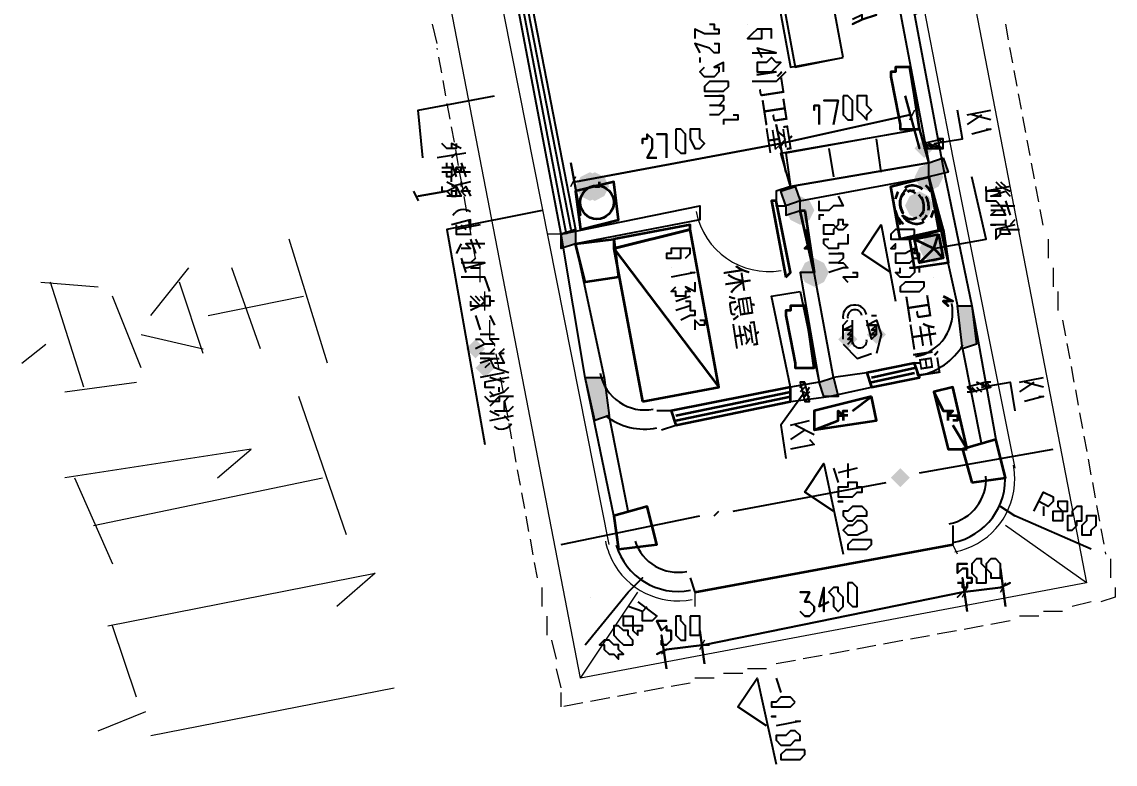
# Model space of a CAD drawing. Header units: millimetres. Extents: x 2315 to 4619, y 1334 to 1897.
# Drawn here: x 4560.27 to 4574.25, y 1599.36 to 1608.85 of the extents above; entities that cross this region are included whole.
import ezdxf

# ---------------------------------------------------------------- set-up
doc = ezdxf.new("R2010")
doc.units = ezdxf.units.MM
doc.linetypes.add('PDF_IMPORT', pattern=[1, 0.8, -0.2])
for name, color, linetype, true_color in [('PDF_0', 9, 'Continuous', 0x808080), ('PDF_A-Furn', 9, 'Continuous', 0x808080), ('PDF_A-Pump', 9, 'Continuous', 0x808080), ('PDF_COLUMN', 9, 'Continuous', 0x808080), ('PDF_CURTWALL', 9, 'Continuous', 0x808080), ('PDF_DIM_ELEV', 9, 'Continuous', 0x808080), ('PDF_DIM_IDEN', 9, 'Continuous', 0x808080), ('PDF_DIM_LEAD', 9, 'Continuous', 0x808080), ('PDF_DIM_SYMB', 9, 'Continuous', 0x808080), ('PDF_DOTE', 9, 'Continuous', 0x808080), ('PDF_fur', 9, 'Continuous', 0x808080), ('PDF_P-排水沟', 9, 'Continuous', 0x808080), ('PDF_PUB_DIM', 9, 'Continuous', 0x808080), ('PDF_PUB_TEXT', 9, 'Continuous', 0x808080), ('PDF_SPACE', 9, 'Continuous', 0x808080), ('PDF_WALL', 9, 'Continuous', 0x808080), ('PDF_X-线-细线', 9, 'Continuous', 0x808080), ('PDF_文字', 9, 'Continuous', 0x808080), ('PDF_洁具', 9, 'Continuous', 0x808080), ('PDF_转运站初步方案', 7, 'Continuous', 0x00b85c)]:
    doc.layers.add(name, color=color, linetype=linetype, true_color=true_color)
doc.styles.add('PDF SimSun', font='SimSun.ttf')

msp = doc.modelspace()

# ---------------------------------------------------------------- hatches: boundary and pattern name
at = {"layer": 'PDF_0', "transparency": 33554559}
for color, points in [(256, [(4571.87, 1607.053), (4571.748, 1606.992), (4571.687, 1606.87), (4571.748, 1606.748), (4571.87, 1606.687), (4571.993, 1606.748), (4572.054, 1606.87), (4571.993, 1606.992)]), (256, [(4567.534, 1606.931), (4567.412, 1606.87), (4567.35, 1606.748), (4567.412, 1606.626), (4567.534, 1606.564), (4567.656, 1606.626), (4567.717, 1606.748), (4567.656, 1606.87)]), (256, [(4567.534, 1606.931), (4567.412, 1606.87), (4567.35, 1606.748), (4567.412, 1606.626), (4567.534, 1606.564), (4567.656, 1606.626), (4567.717, 1606.748), (4567.656, 1606.87)]), (256, [(4567.534, 1606.931), (4567.412, 1606.87), (4567.35, 1606.748), (4567.412, 1606.626), (4567.534, 1606.564), (4567.656, 1606.626), (4567.717, 1606.748), (4567.656, 1606.87)]), (256, [(4567.534, 1606.931), (4567.412, 1606.87), (4567.35, 1606.748), (4567.412, 1606.626), (4567.534, 1606.564), (4567.656, 1606.626), (4567.717, 1606.748), (4567.656, 1606.87)]), (256, [(4567.595, 1606.931), (4567.473, 1606.87), (4567.412, 1606.748), (4567.473, 1606.626), (4567.595, 1606.564), (4567.717, 1606.626), (4567.778, 1606.748), (4567.717, 1606.87)]), (256, [(4567.595, 1606.931), (4567.473, 1606.87), (4567.412, 1606.748), (4567.473, 1606.626), (4567.595, 1606.564), (4567.717, 1606.626), (4567.778, 1606.748), (4567.717, 1606.87)]), (256, [(4570.221, 1606.626), (4570.099, 1606.564), (4570.038, 1606.442), (4570.099, 1606.32), (4570.221, 1606.259), (4570.343, 1606.32), (4570.404, 1606.442), (4570.343, 1606.564)]), (7, [(4571.748, 1606.687), (4571.626, 1606.626), (4571.565, 1606.503), (4571.626, 1606.381), (4571.748, 1606.32), (4571.87, 1606.381), (4571.932, 1606.503), (4571.87, 1606.626)]), (256, [(4571.932, 1606.137), (4571.809, 1606.076), (4571.748, 1605.954), (4571.809, 1605.831), (4571.932, 1605.77), (4572.054, 1605.831), (4572.115, 1605.954), (4572.054, 1606.076)]), (256, [(4570.404, 1605.831), (4570.282, 1605.77), (4570.221, 1605.648), (4570.282, 1605.526), (4570.404, 1605.465), (4570.527, 1605.526), (4570.588, 1605.648), (4570.527, 1605.77)]), (256, [(4570.404, 1605.831), (4570.282, 1605.77), (4570.221, 1605.648), (4570.282, 1605.526), (4570.404, 1605.465), (4570.527, 1605.526), (4570.588, 1605.648), (4570.527, 1605.77)])]:
    msp.add_hatch(color=color, dxfattribs=at).paths.add_polyline_path(points)
at = {"layer": 'PDF_A-Pump', "transparency": 33554559}
msp.add_hatch(color=256, dxfattribs=at).paths.add_polyline_path([(4571.809, 1607.358), (4571.748, 1607.297), (4571.687, 1607.236), (4571.748, 1607.175), (4571.809, 1607.114), (4571.87, 1607.175), (4571.932, 1607.236), (4571.87, 1607.297)])
at = {"layer": 'PDF_COLUMN', "transparency": 33554559}
for points in [[(4572.115, 1606.931), (4572.054, 1607.114), (4571.87, 1607.053), (4571.87, 1606.87)], [(4570.221, 1606.564), (4570.16, 1606.748), (4569.977, 1606.687), (4570.038, 1606.503)], [(4567.35, 1606.015), (4567.35, 1606.198), (4567.167, 1606.137), (4567.167, 1605.954)], [(4572.481, 1604.732), (4572.42, 1605.221), (4572.237, 1605.221), (4572.298, 1604.671)], [(4567.778, 1603.816), (4567.717, 1604.304), (4567.473, 1604.304), (4567.595, 1603.755)], [(4570.71, 1604.06), (4570.649, 1604.304), (4570.466, 1604.243), (4570.527, 1604.06)]]:
    msp.add_hatch(color=256, dxfattribs=at).paths.add_polyline_path(points)
at = {"layer": 'PDF_DOTE', "transparency": 33554559}
msp.add_hatch(color=256, dxfattribs=at).paths.add_polyline_path([(4571.504, 1603.144), (4571.443, 1603.083), (4571.382, 1603.022), (4571.443, 1602.961), (4571.504, 1602.9), (4571.565, 1602.961), (4571.626, 1603.022), (4571.565, 1603.083)])
at = {"layer": 'PDF_PUB_TEXT', "transparency": 33554559}
for points in [[(4566.068, 1604.793), (4566.007, 1604.732), (4565.946, 1604.671), (4566.007, 1604.61), (4566.068, 1604.549), (4566.129, 1604.61), (4566.19, 1604.671), (4566.129, 1604.732)], [(4566.19, 1604.549), (4566.129, 1604.488), (4566.068, 1604.427), (4566.129, 1604.366), (4566.19, 1604.304), (4566.251, 1604.366), (4566.312, 1604.427), (4566.251, 1604.488)]]:
    msp.add_hatch(color=256, dxfattribs=at).paths.add_polyline_path(points)
at = {"layer": 'PDF_洁具', "transparency": 33554559}
for points in [[(4571.199, 1604.976), (4571.137, 1604.915), (4571.076, 1604.854), (4571.137, 1604.793), (4571.199, 1604.732), (4571.26, 1604.793), (4571.321, 1604.854), (4571.26, 1604.915)], [(4570.832, 1604.915), (4570.771, 1604.854), (4570.71, 1604.793), (4570.771, 1604.732), (4570.832, 1604.671), (4570.893, 1604.732), (4570.954, 1604.793), (4570.893, 1604.854)]]:
    msp.add_hatch(color=256, dxfattribs=at).paths.add_polyline_path(points)

# ---------------------------------------------------------------- linework, layer by layer
at = {"layer": 'PDF_0', "lineweight": 35}
for points in [[(4571.443, 1607.847), (4571.504, 1607.542), (4571.504, 1607.481), (4571.565, 1607.481), (4571.626, 1607.481), (4571.748, 1607.481), (4571.687, 1607.908), (4571.626, 1608.275), (4571.443, 1608.275), (4571.443, 1608.214), (4571.382, 1608.214), (4571.382, 1608.153)], [(4567.412, 1606.198), (4567.9, 1606.32), (4567.839, 1606.809), (4567.35, 1606.687)], [(4570.038, 1605.587), (4570.099, 1605.648), (4569.916, 1606.564), (4569.855, 1606.564)], [(4570.404, 1605.648), (4570.221, 1606.442), (4570.282, 1606.442)], [(4567.839, 1606.076), (4567.839, 1605.954), (4568.816, 1606.198), (4568.816, 1606.259)], [(4568.206, 1603.999), (4569.183, 1604.182), (4568.816, 1606.198), (4567.839, 1605.954)], [(4572.054, 1606.198), (4572.115, 1605.77), (4571.687, 1605.709), (4571.626, 1606.076)], [(4567.9, 1605.587), (4567.473, 1605.526), (4567.35, 1606.015), (4567.839, 1606.076)], [(4571.993, 1606.137), (4572.054, 1605.831), (4571.748, 1605.77), (4571.687, 1606.076)], [(4570.099, 1604.793), (4570.16, 1604.488), (4570.16, 1604.427), (4570.221, 1604.427), (4570.282, 1604.427), (4570.404, 1604.427), (4570.343, 1604.854), (4570.282, 1605.221), (4570.099, 1605.221), (4570.099, 1605.16), (4570.038, 1605.16), (4570.038, 1605.098)], [(4571.137, 1604.182), (4571.748, 1604.304), (4571.687, 1604.488), (4571.076, 1604.366)], [(4568.633, 1603.694), (4570.099, 1603.999), (4570.099, 1604.182), (4568.572, 1603.877)], [(4572.42, 1602.961), (4572.848, 1603.022), (4572.726, 1603.51), (4572.298, 1603.388)], [(4567.9, 1602.106), (4568.389, 1602.167), (4568.267, 1602.655), (4567.839, 1602.533)]]:
    msp.add_lwpolyline(points, close=True, dxfattribs=at)
for points in [[(4567.595, 1606.748), (4567.656, 1606.748), (4567.656, 1606.809)], [(4572.054, 1606.198), (4571.504, 1606.076), (4571.382, 1606.748), (4571.87, 1606.87), (4571.993, 1606.198), (4572.054, 1606.198), (4571.87, 1606.87)], [(4568.816, 1606.198), (4567.839, 1605.954), (4569.183, 1604.182)], [(4570.282, 1606.198), (4570.343, 1605.954), (4570.282, 1605.954), (4570.343, 1606.015)], [(4571.687, 1606.076), (4571.932, 1605.954), (4571.748, 1605.77)], [(4572.054, 1605.831), (4571.932, 1605.954), (4571.993, 1606.137)], [(4572.054, 1605.343), (4572.176, 1605.282), (4572.054, 1605.282), (4572.115, 1605.221), (4572.054, 1605.282), (4572.115, 1605.282)], [(4571.137, 1604.304), (4571.687, 1604.427)], [(4571.137, 1604.243), (4571.687, 1604.366)], [(4568.633, 1603.816), (4570.099, 1604.121)], [(4568.633, 1603.755), (4570.099, 1604.06)], [(4573.031, 1603.327), (4573.031, 1603.327)], [(4567.656, 1602.289), (4567.656, 1602.289)], [(4568.877, 1601.556), (4572.176, 1602.167)]]:
    msp.add_lwpolyline(points, dxfattribs=at)
at = {"layer": 'PDF_0', "color": 7, "lineweight": 35}
for points in [[(4571.789, 1606.712, 0.103816), (4571.711, 1606.752, 0.114782), (4571.626, 1606.757, 0.114782), (4571.562, 1606.729)], [(4571.587, 1606.716, 0.103816), (4571.529, 1606.65, 0.084065), (4571.503, 1606.567, 0.084161), (4571.507, 1606.492, 0.084161), (4571.538, 1606.409, -0.073017), (4571.507, 1606.494, -0.073017), (4571.503, 1606.573)], [(4571.698, 1606.657, 0.106503), (4571.643, 1606.69, -0.130572), (4571.684, 1606.694)], [(4571.866, 1606.447, 0.084161), (4571.863, 1606.538, 0.084161), (4571.832, 1606.622)], [(4571.787, 1606.395, 0.084065), (4571.806, 1606.463, 0.073017), (4571.802, 1606.537, 0.073017), (4571.776, 1606.612)], [(4571.526, 1606.386, 0.084065), (4571.581, 1606.319, 0.103816), (4571.659, 1606.279, 0.114782), (4571.745, 1606.274, 0.114782), (4571.808, 1606.302)], [(4571.55, 1606.373, 0.106503), (4571.605, 1606.34, 0.130572), (4571.672, 1606.334, 0.130572), (4571.714, 1606.354)]]:
    msp.add_lwpolyline(points, format="xyb", dxfattribs=at)
at = {"layer": 'PDF_0', "lineweight": 0}
msp.add_lwpolyline([(4572.115, 1605.77), (4572.115, 1605.77)], dxfattribs=at)
at = {"layer": 'PDF_0', "color": 7, "lineweight": 35}
for points in [[(4572.359, 1603.388), (4572.176, 1604.182), (4571.932, 1604.121), (4572.115, 1603.388)], [(4571.137, 1604.06), (4570.404, 1603.877), (4570.404, 1603.633), (4571.199, 1603.755)]]:
    msp.add_lwpolyline(points, close=True, dxfattribs=at)
for points in [[(4571.932, 1604.121), (4572.054, 1603.877), (4572.115, 1603.877), (4572.176, 1603.877), (4572.115, 1603.816), (4572.115, 1603.877)], [(4570.893, 1603.877), (4571.137, 1604.06)], [(4570.404, 1603.633), (4570.71, 1603.755), (4570.71, 1603.816), (4570.71, 1603.877), (4570.771, 1603.816), (4570.771, 1603.755)], [(4570.71, 1603.816), (4570.771, 1603.816)], [(4570.832, 1603.816), (4570.771, 1603.816), (4570.771, 1603.877), (4570.832, 1603.877)], [(4572.115, 1603.755), (4572.115, 1603.816), (4572.176, 1603.816), (4572.237, 1603.816), (4572.237, 1603.755), (4572.176, 1603.755)], [(4572.176, 1603.694), (4572.359, 1603.388)]]:
    msp.add_lwpolyline(points, dxfattribs=at)
at = {"layer": 'PDF_0', "lineweight": 35}
msp.add_circle((4567.623, 1606.546), 0.214, dxfattribs=at)
at = {"layer": 'PDF_0', "color": 7, "lineweight": 35}
for centre, radius, start, end in [((4571.655, 1606.546), 0.275, 30.1757, 51.0445), ((4571.716, 1606.546), 0.275, 150.8438, 171.7125), ((4571.655, 1606.546), 0.153, 130.7015, 155.0186), ((4571.655, 1606.607), 0.0916, 100.9445, 130.7009), ((4571.593, 1606.485), 0.214, 27.649, 46.8699), ((4571.716, 1606.485), 0.275, 210.1757, 231.0445), ((4571.655, 1606.485), 0.153, 310.7015, 335.0186), ((4571.655, 1606.485), 0.214, 307.1359, 330.8438), ((4571.655, 1606.485), 0.275, 330.8438, 351.7125)]:
    msp.add_arc(centre, radius, start, end, dxfattribs=at)
at = {"layer": 'PDF_0', "lineweight": 13}
msp.add_arc((4569.822, 1606.607), 0.947, 190.9446, 279.4779, dxfattribs=at)
at = {"layer": 'PDF_A-Furn', "lineweight": 25}
msp.add_lwpolyline([(4570.221, 1605.404), (4570.466, 1604.243), (4570.099, 1604.182), (4569.855, 1605.343)], close=True, dxfattribs=at)
at = {"layer": 'PDF_A-Pump', "lineweight": 25}
for points in [[(4571.809, 1607.297), (4571.809, 1607.236), (4572.054, 1607.236), (4572.054, 1607.358)], [(4570.282, 1604.243), (4570.221, 1604.243), (4570.282, 1603.999), (4570.343, 1603.999)], [(4572.359, 1604.182), (4572.42, 1604.121), (4572.664, 1604.182), (4572.603, 1604.243)]]:
    msp.add_lwpolyline(points, close=True, dxfattribs=at)
for points in [[(4572.054, 1607.358), (4571.993, 1607.358), (4572.054, 1607.297)], [(4571.993, 1607.236), (4571.87, 1607.297), (4571.932, 1607.236), (4571.809, 1607.297), (4571.87, 1607.236)], [(4571.932, 1607.297), (4572.054, 1607.236)], [(4570.282, 1604.243), (4570.221, 1604.182), (4570.282, 1604.243)], [(4572.542, 1604.243), (4572.603, 1604.182), (4572.481, 1604.243)], [(4572.664, 1604.243), (4572.603, 1604.243), (4572.664, 1604.182)], [(4570.282, 1604.182), (4570.221, 1604.121)], [(4570.343, 1604.121), (4570.282, 1604.06), (4570.343, 1604.182)], [(4572.42, 1604.182), (4572.481, 1604.121), (4572.359, 1604.182)], [(4572.359, 1604.121), (4572.42, 1604.121)], [(4572.481, 1604.182), (4572.542, 1604.121)], [(4570.343, 1604.06), (4570.282, 1603.999), (4570.343, 1604.06)], [(4570.343, 1603.999), (4570.343, 1603.999)]]:
    msp.add_lwpolyline(points, dxfattribs=at)
at = {"layer": 'PDF_COLUMN', "lineweight": 25}
for points in [[(4572.054, 1607.114), (4572.115, 1606.931), (4571.87, 1606.87), (4571.87, 1607.053)], [(4570.16, 1606.748), (4570.221, 1606.564), (4570.038, 1606.503), (4569.977, 1606.687)], [(4567.35, 1606.198), (4567.35, 1606.015), (4567.167, 1605.954), (4567.167, 1606.137)], [(4572.42, 1605.221), (4572.481, 1604.732), (4572.298, 1604.671), (4572.237, 1605.221)], [(4567.717, 1604.304), (4567.778, 1603.816), (4567.595, 1603.755), (4567.473, 1604.304)], [(4570.649, 1604.304), (4570.71, 1604.06), (4570.527, 1604.06), (4570.466, 1604.243)]]:
    msp.add_lwpolyline(points, close=True, dxfattribs=at)
at = {"layer": 'PDF_CURTWALL', "lineweight": 25}
for points in [[(4566.801, 1609.008), (4567.35, 1606.198), (4567.167, 1606.137), (4566.617, 1609.008)], [(4566.679, 1609.008), (4567.228, 1606.137)], [(4566.74, 1609.008), (4567.289, 1606.198)]]:
    msp.add_lwpolyline(points, dxfattribs=at)
at = {"layer": 'PDF_DIM_ELEV', "lineweight": 25}
for points in [[(4571.382, 1605.648), (4571.015, 1605.893), (4571.26, 1606.259), (4571.443, 1605.282)], [(4570.649, 1602.594), (4570.282, 1602.838), (4570.527, 1603.205), (4570.771, 1602.044)], [(4569.794, 1599.846), (4569.427, 1600.09), (4569.672, 1600.456), (4569.916, 1599.357)]]:
    msp.add_lwpolyline(points, dxfattribs=at)
at = {"layer": 'PDF_DIM_IDEN', "lineweight": 25}
for points in [[(4571.932, 1605.587), (4571.932, 1605.587)], [(4567.534, 1601.495), (4567.534, 1601.495)]]:
    msp.add_lwpolyline(points, dxfattribs=at)
at = {"layer": 'PDF_DIM_LEAD', "lineweight": 25}
for points in [[(4571.932, 1607.297), (4572.298, 1607.358), (4572.237, 1607.725)], [(4571.932, 1607.297), (4571.932, 1607.297)], [(4571.932, 1605.954), (4572.603, 1606.076), (4572.42, 1606.87)], [(4566.923, 1606.442), (4565.701, 1606.198), (4566.19, 1603.449)], [(4566.923, 1606.442), (4566.923, 1606.442)], [(4571.932, 1605.954), (4571.932, 1605.954)], [(4572.542, 1604.182), (4572.909, 1604.243), (4572.97, 1603.877)], [(4570.282, 1604.121), (4569.977, 1603.694), (4570.038, 1603.266)], [(4570.282, 1604.121), (4570.282, 1604.121)], [(4572.542, 1604.182), (4572.542, 1604.182)]]:
    msp.add_lwpolyline(points, dxfattribs=at)
at = {"layer": 'PDF_DIM_SYMB', "lineweight": 25}
msp.add_lwpolyline([(4565.396, 1607.114), (4565.335, 1607.725), (4566.312, 1607.908)], dxfattribs=at)
at = {"layer": 'PDF_DOTE', "lineweight": 25}
for points in [[(4571.748, 1603.083), (4573.459, 1603.388)], [(4569.366, 1602.594), (4571.321, 1602.961)], [(4569.122, 1602.533), (4569.183, 1602.594)], [(4567.167, 1602.167), (4568.939, 1602.533)]]:
    msp.add_lwpolyline(points, dxfattribs=at)
at = {"layer": 'PDF_fur', "lineweight": 25}
msp.add_lwpolyline([(4570.771, 1608.397), (4570.343, 1610.718), (4569.672, 1610.596), (4570.099, 1608.275)], close=True, dxfattribs=at)
for points in [[(4570.343, 1610.718), (4569.733, 1610.596), (4570.16, 1608.275), (4570.771, 1608.397)], [(4571.015, 1608.886), (4570.893, 1608.824), (4571.015, 1608.886), (4571.199, 1608.947), (4571.015, 1608.886), (4571.015, 1608.947), (4570.893, 1608.886)], [(4570.099, 1606.748), (4571.87, 1607.053), (4570.099, 1606.748), (4569.977, 1607.175), (4571.748, 1607.481), (4571.87, 1607.053), (4571.748, 1607.481), (4570.038, 1607.175), (4570.099, 1606.748), (4569.977, 1607.175)], [(4571.26, 1606.931), (4571.199, 1607.358)], [(4570.588, 1607.236), (4570.649, 1606.87)]]:
    msp.add_lwpolyline(points, dxfattribs=at)
at = {"layer": 'PDF_P-排水沟', "lineweight": 0}
for points in [[(4571.809, 1612.428), (4573.886, 1601.678), (4572.848, 1602.411)], [(4567.412, 1600.456), (4565.335, 1611.207)], [(4565.579, 1608.58), (4565.518, 1608.824)], [(4573.397, 1606.076), (4573.397, 1605.831)], [(4566.129, 1605.526), (4566.129, 1605.77)], [(4573.459, 1605.709), (4573.459, 1605.465)], [(4566.19, 1605.16), (4566.19, 1605.404)], [(4573.52, 1605.404), (4573.52, 1605.16)], [(4566.251, 1604.793), (4566.251, 1605.037)], [(4574.192, 1601.983), (4574.192, 1601.739)], [(4566.923, 1601.373), (4566.923, 1601.617)], [(4573.886, 1601.678), (4567.412, 1600.456), (4568.144, 1601.556)], [(4574.253, 1601.617), (4574.253, 1601.495), (4574.069, 1601.434)], [(4573.581, 1601.311), (4573.336, 1601.311)], [(4573.947, 1601.434), (4573.703, 1601.373)], [(4566.984, 1601.006), (4566.984, 1601.25)], [(4573.275, 1601.25), (4573.031, 1601.25)], [(4567.106, 1600.701), (4567.045, 1600.945)], [(4567.167, 1600.334), (4567.106, 1600.578)], [(4569.488, 1600.517), (4569.244, 1600.517)], [(4569.794, 1600.578), (4569.549, 1600.578)], [(4569.122, 1600.456), (4568.877, 1600.456)], [(4567.167, 1600.09), (4567.167, 1600.273)]]:
    msp.add_lwpolyline(points, dxfattribs=at)
at = {"layer": 'PDF_P-排水沟', "linetype": 'PDF_IMPORT', "lineweight": 0, "ltscale": 0.251844}
for points in [[(4572.848, 1608.824), (4573.336, 1606.198)], [(4566.068, 1605.831), (4565.579, 1608.519)], [(4573.581, 1605.037), (4574.13, 1602.044)], [(4566.862, 1601.739), (4566.312, 1604.732)]]:
    msp.add_lwpolyline(points, dxfattribs=at)
at = {"layer": 'PDF_P-排水沟', "linetype": 'PDF_IMPORT', "lineweight": 0, "ltscale": 0.311454}
for points in [[(4572.909, 1601.189), (4569.916, 1600.64)], [(4568.816, 1600.395), (4567.167, 1600.09)]]:
    msp.add_lwpolyline(points, dxfattribs=at)
at = {"layer": 'PDF_PUB_DIM', "lineweight": 25}
for points in [[(4570.771, 1607.908), (4570.771, 1607.847), (4570.771, 1607.725), (4570.771, 1607.664), (4570.832, 1607.603), (4570.893, 1607.603), (4570.893, 1607.664), (4570.893, 1607.725), (4570.893, 1607.786), (4570.893, 1607.847), (4570.832, 1607.908)], [(4570.771, 1607.908), (4570.771, 1607.847), (4570.771, 1607.725), (4570.771, 1607.664), (4570.832, 1607.603), (4570.893, 1607.603), (4570.893, 1607.664), (4570.893, 1607.725), (4570.893, 1607.786), (4570.893, 1607.847), (4570.832, 1607.908)], [(4571.015, 1607.908), (4570.954, 1607.908), (4570.954, 1607.847), (4570.954, 1607.786), (4570.954, 1607.725), (4571.015, 1607.664), (4571.076, 1607.603), (4571.076, 1607.664), (4571.137, 1607.725), (4571.076, 1607.786), (4571.076, 1607.908)], [(4571.015, 1607.908), (4570.954, 1607.908), (4570.954, 1607.847), (4570.954, 1607.786), (4570.954, 1607.725), (4571.015, 1607.664), (4571.076, 1607.603), (4571.076, 1607.664), (4571.137, 1607.725), (4571.076, 1607.786), (4571.076, 1607.908)], [(4571.565, 1607.908), (4571.748, 1607.236)], [(4570.466, 1607.542), (4570.466, 1607.786), (4570.404, 1607.786), (4570.404, 1607.725), (4570.404, 1607.786), (4570.466, 1607.786)], [(4570.649, 1607.542), (4570.71, 1607.847), (4570.527, 1607.847), (4570.71, 1607.847)], [(4569.977, 1607.297), (4567.35, 1606.809), (4569.977, 1607.297), (4571.626, 1607.664)], [(4568.633, 1607.481), (4568.633, 1607.42), (4568.633, 1607.358), (4568.633, 1607.297), (4568.633, 1607.236), (4568.694, 1607.175), (4568.755, 1607.175), (4568.755, 1607.236), (4568.755, 1607.297), (4568.755, 1607.358), (4568.755, 1607.42), (4568.694, 1607.481)], [(4568.633, 1607.481), (4568.633, 1607.42), (4568.633, 1607.358), (4568.633, 1607.297), (4568.633, 1607.236), (4568.694, 1607.175), (4568.755, 1607.175), (4568.755, 1607.236), (4568.755, 1607.297), (4568.755, 1607.358), (4568.755, 1607.42), (4568.694, 1607.481)], [(4568.877, 1607.481), (4568.816, 1607.481), (4568.816, 1607.42), (4568.816, 1607.358), (4568.877, 1607.236), (4568.939, 1607.236), (4569, 1607.297), (4568.939, 1607.358), (4568.939, 1607.42), (4568.939, 1607.481)], [(4568.877, 1607.481), (4568.816, 1607.481), (4568.816, 1607.42), (4568.816, 1607.358), (4568.877, 1607.236), (4568.939, 1607.236), (4569, 1607.297), (4568.939, 1607.358), (4568.939, 1607.42), (4568.939, 1607.481)], [(4569.916, 1607.542), (4570.038, 1606.931)], [(4569.916, 1607.542), (4570.038, 1606.931)], [(4568.389, 1607.114), (4568.267, 1607.114), (4568.328, 1607.236), (4568.328, 1607.297), (4568.328, 1607.358), (4568.267, 1607.42), (4568.267, 1607.358), (4568.206, 1607.358), (4568.206, 1607.297), (4568.206, 1607.358), (4568.267, 1607.358), (4568.267, 1607.42), (4568.328, 1607.358), (4568.328, 1607.297), (4568.328, 1607.236), (4568.267, 1607.114)], [(4568.511, 1607.114), (4568.511, 1607.42), (4568.389, 1607.42), (4568.511, 1607.42)], [(4567.289, 1607.053), (4567.412, 1606.381)], [(4573.581, 1602.716), (4573.52, 1602.716), (4573.52, 1602.655), (4573.581, 1602.594), (4573.581, 1602.533), (4573.581, 1602.472), (4573.52, 1602.472), (4573.459, 1602.472), (4573.459, 1602.533), (4573.459, 1602.594), (4573.52, 1602.594), (4573.581, 1602.594), (4573.642, 1602.594), (4573.642, 1602.655), (4573.642, 1602.716)], [(4573.764, 1602.655), (4573.703, 1602.594), (4573.703, 1602.533), (4573.642, 1602.533), (4573.642, 1602.472), (4573.642, 1602.411), (4573.642, 1602.35), (4573.703, 1602.35), (4573.764, 1602.411), (4573.764, 1602.472), (4573.825, 1602.472), (4573.825, 1602.533), (4573.825, 1602.594), (4573.825, 1602.655)], [(4573.947, 1602.533), (4573.886, 1602.533), (4573.886, 1602.472), (4573.825, 1602.411), (4573.825, 1602.35), (4573.825, 1602.289), (4573.886, 1602.289), (4573.947, 1602.289), (4573.947, 1602.35), (4574.008, 1602.411), (4574.008, 1602.472), (4574.008, 1602.533)], [(4572.237, 1601.678), (4572.298, 1601.678), (4572.298, 1601.617), (4572.359, 1601.617), (4572.359, 1601.678), (4572.42, 1601.678), (4572.42, 1601.739), (4572.359, 1601.739), (4572.359, 1601.8), (4572.359, 1601.861), (4572.298, 1601.861), (4572.237, 1601.8), (4572.237, 1601.922), (4572.359, 1601.922), (4572.237, 1601.922), (4572.237, 1601.8), (4572.298, 1601.861), (4572.359, 1601.861), (4572.359, 1601.8), (4572.359, 1601.739), (4572.42, 1601.739), (4572.42, 1601.678), (4572.359, 1601.678), (4572.359, 1601.617), (4572.298, 1601.617), (4572.298, 1601.678)], [(4572.481, 1601.983), (4572.42, 1601.922), (4572.42, 1601.861), (4572.42, 1601.8), (4572.481, 1601.739), (4572.481, 1601.678), (4572.542, 1601.678), (4572.603, 1601.678), (4572.603, 1601.739), (4572.603, 1601.8), (4572.603, 1601.861), (4572.542, 1601.922), (4572.542, 1601.983)], [(4572.481, 1601.983), (4572.42, 1601.922), (4572.42, 1601.861), (4572.42, 1601.8), (4572.481, 1601.739), (4572.481, 1601.678), (4572.542, 1601.678), (4572.603, 1601.678), (4572.603, 1601.739), (4572.603, 1601.8), (4572.603, 1601.861), (4572.542, 1601.922), (4572.542, 1601.983)], [(4572.664, 1601.983), (4572.603, 1601.922), (4572.603, 1601.861), (4572.664, 1601.8), (4572.664, 1601.739), (4572.726, 1601.739), (4572.787, 1601.739), (4572.787, 1601.8), (4572.787, 1601.861), (4572.787, 1601.922), (4572.726, 1601.983)], [(4572.664, 1601.983), (4572.603, 1601.922), (4572.603, 1601.861), (4572.664, 1601.8), (4572.664, 1601.739), (4572.726, 1601.739), (4572.787, 1601.739), (4572.787, 1601.8), (4572.787, 1601.861), (4572.787, 1601.922), (4572.726, 1601.983)], [(4572.848, 1601.373), (4572.787, 1601.861)], [(4572.359, 1601.311), (4572.298, 1601.739)], [(4572.359, 1601.311), (4572.298, 1601.739)], [(4572.298, 1601.556), (4569, 1600.884), (4572.298, 1601.556), (4572.237, 1601.495), (4572.298, 1601.556), (4572.787, 1601.617), (4572.909, 1601.678), (4572.787, 1601.617)], [(4570.588, 1601.434), (4570.466, 1601.373), (4570.527, 1601.617), (4570.527, 1601.311), (4570.527, 1601.617), (4570.466, 1601.373)], [(4570.649, 1601.617), (4570.588, 1601.556), (4570.649, 1601.495), (4570.649, 1601.434), (4570.649, 1601.373), (4570.71, 1601.311), (4570.771, 1601.373), (4570.771, 1601.495), (4570.71, 1601.556), (4570.71, 1601.617)], [(4570.649, 1601.617), (4570.588, 1601.556), (4570.649, 1601.495), (4570.649, 1601.434), (4570.649, 1601.373), (4570.71, 1601.311), (4570.771, 1601.373), (4570.771, 1601.495), (4570.71, 1601.556), (4570.71, 1601.617)], [(4570.832, 1601.678), (4570.832, 1601.617), (4570.832, 1601.495), (4570.832, 1601.434), (4570.893, 1601.373), (4570.954, 1601.373), (4570.954, 1601.434), (4570.954, 1601.495), (4570.954, 1601.556), (4570.954, 1601.617), (4570.893, 1601.678)], [(4570.832, 1601.678), (4570.832, 1601.617), (4570.832, 1601.495), (4570.832, 1601.434), (4570.893, 1601.373), (4570.954, 1601.373), (4570.954, 1601.434), (4570.954, 1601.495), (4570.954, 1601.556), (4570.954, 1601.617), (4570.893, 1601.678)], [(4570.221, 1601.311), (4570.282, 1601.25), (4570.343, 1601.25), (4570.404, 1601.311), (4570.404, 1601.373), (4570.343, 1601.434), (4570.282, 1601.434), (4570.343, 1601.556), (4570.221, 1601.556), (4570.343, 1601.556), (4570.282, 1601.434), (4570.343, 1601.434), (4570.404, 1601.373), (4570.404, 1601.311), (4570.343, 1601.25), (4570.282, 1601.25)], [(4568.206, 1601.067), (4568.206, 1601.128), (4568.144, 1601.128), (4568.083, 1601.128), (4568.022, 1601.128), (4567.961, 1601.128), (4567.961, 1601.189), (4567.961, 1601.25), (4568.022, 1601.25), (4568.083, 1601.25), (4568.083, 1601.189), (4568.083, 1601.128), (4568.083, 1601.067), (4568.144, 1601.006), (4568.144, 1601.067)], [(4568.45, 1600.945), (4568.45, 1600.884), (4568.511, 1600.884), (4568.572, 1600.945), (4568.572, 1601.006), (4568.572, 1601.067), (4568.511, 1601.067), (4568.511, 1601.128), (4568.45, 1601.067), (4568.389, 1601.189), (4568.511, 1601.189), (4568.389, 1601.189), (4568.45, 1601.067), (4568.511, 1601.128), (4568.511, 1601.067), (4568.572, 1601.067), (4568.572, 1601.006), (4568.572, 1600.945), (4568.511, 1600.884), (4568.45, 1600.884)], [(4568.633, 1601.25), (4568.633, 1601.189), (4568.633, 1601.067), (4568.633, 1601.006), (4568.694, 1600.945), (4568.755, 1600.945), (4568.755, 1601.006), (4568.755, 1601.067), (4568.755, 1601.128), (4568.694, 1601.189), (4568.694, 1601.25)], [(4568.633, 1601.25), (4568.633, 1601.189), (4568.633, 1601.067), (4568.633, 1601.006), (4568.694, 1600.945), (4568.755, 1600.945), (4568.755, 1601.006), (4568.755, 1601.067), (4568.755, 1601.128), (4568.694, 1601.189), (4568.694, 1601.25)], [(4568.816, 1601.25), (4568.816, 1601.189), (4568.816, 1601.128), (4568.816, 1601.067), (4568.816, 1601.006), (4568.877, 1601.006), (4568.939, 1601.006), (4568.939, 1601.067), (4568.939, 1601.128), (4568.939, 1601.25), (4568.877, 1601.25)], [(4568.816, 1601.25), (4568.816, 1601.189), (4568.816, 1601.128), (4568.816, 1601.067), (4568.816, 1601.006), (4568.877, 1601.006), (4568.939, 1601.006), (4568.939, 1601.067), (4568.939, 1601.128), (4568.939, 1601.25), (4568.877, 1601.25)], [(4568.083, 1600.884), (4568.083, 1600.945), (4568.022, 1601.006), (4568.022, 1601.067), (4567.961, 1601.067), (4567.9, 1601.128), (4567.839, 1601.128), (4567.839, 1601.067), (4567.839, 1601.006), (4567.9, 1600.945), (4567.961, 1600.884), (4568.022, 1600.884)], [(4569, 1600.64), (4568.939, 1601.067)], [(4569, 1600.64), (4568.939, 1601.067)], [(4567.9, 1600.762), (4567.961, 1600.762), (4567.9, 1600.823), (4567.9, 1600.884), (4567.839, 1600.884), (4567.778, 1600.945), (4567.717, 1600.945), (4567.656, 1600.884), (4567.717, 1600.884), (4567.717, 1600.823), (4567.778, 1600.762), (4567.839, 1600.762), (4567.9, 1600.701)], [(4569.061, 1600.884), (4569, 1600.884), (4568.511, 1600.823), (4568.389, 1600.762), (4568.511, 1600.823), (4569, 1600.884)], [(4568.511, 1600.578), (4568.45, 1601.006)]]:
    msp.add_lwpolyline(points, close=True, dxfattribs=at)
at = {"layer": 'PDF_PUB_DIM', "lineweight": 0}
for points in [[(4571.687, 1607.725), (4571.626, 1607.603)], [(4570.038, 1607.358), (4569.916, 1607.236)], [(4570.038, 1607.358), (4569.916, 1607.236)], [(4567.289, 1606.748), (4567.35, 1606.87)], [(4572.359, 1601.617), (4572.298, 1601.495)], [(4572.359, 1601.617), (4572.298, 1601.495)], [(4572.787, 1601.556), (4572.848, 1601.678)], [(4568.939, 1600.823), (4569, 1600.945)], [(4568.939, 1600.823), (4569, 1600.945)], [(4568.511, 1600.823), (4568.45, 1600.762)]]:
    msp.add_lwpolyline(points, close=True, dxfattribs=at)
at = {"layer": 'PDF_PUB_DIM', "lineweight": 25}
for points in [[(4573.214, 1602.594), (4573.336, 1602.838), (4573.459, 1602.777), (4573.459, 1602.716), (4573.397, 1602.655), (4573.275, 1602.716)], [(4573.947, 1602.106), (4572.97, 1602.533), (4572.787, 1602.655), (4572.97, 1602.533)], [(4573.336, 1602.655), (4573.336, 1602.533)], [(4567.473, 1600.884), (4568.022, 1601.556), (4568.206, 1601.739), (4568.022, 1601.556)], [(4568.206, 1601.311), (4568.022, 1601.373)], [(4568.144, 1601.434), (4568.389, 1601.25), (4568.328, 1601.189), (4568.267, 1601.189), (4568.206, 1601.189), (4568.206, 1601.25), (4568.206, 1601.311), (4568.267, 1601.373)]]:
    msp.add_lwpolyline(points, dxfattribs=at)
at = {"layer": 'PDF_PUB_TEXT', "lineweight": 25}
for points in [[(4569.549, 1608.824), (4569.549, 1608.824)], [(4569.855, 1608.641), (4569.855, 1608.702), (4569.855, 1608.763), (4569.794, 1608.763), (4569.733, 1608.763), (4569.672, 1608.763), (4569.61, 1608.702), (4569.549, 1608.641), (4569.61, 1608.641), (4569.672, 1608.641), (4569.733, 1608.641), (4569.733, 1608.702), (4569.733, 1608.763), (4569.672, 1608.763)], [(4569.61, 1608.458), (4569.916, 1608.458), (4569.672, 1608.519), (4569.733, 1608.397)], [(4570.038, 1608.214), (4569.977, 1608.153), (4569.916, 1608.091), (4569.855, 1608.091), (4569.794, 1608.091), (4569.733, 1608.091), (4569.672, 1608.091), (4569.61, 1608.091)], [(4572.359, 1607.664), (4572.664, 1607.725)], [(4572.542, 1607.664), (4572.359, 1607.542)], [(4572.664, 1607.603), (4572.42, 1607.664)], [(4572.603, 1607.481), (4572.664, 1607.481), (4572.42, 1607.42)], [(4565.946, 1607.175), (4565.579, 1607.114)], [(4565.823, 1607.297), (4565.823, 1607.236), (4565.762, 1607.236), (4565.701, 1607.236), (4565.64, 1607.297)], [(4565.884, 1607.236), (4565.762, 1607.297), (4565.762, 1607.236)], [(4565.823, 1607.175), (4565.762, 1607.114)], [(4565.762, 1606.809), (4565.762, 1606.87), (4565.823, 1606.931), (4565.762, 1606.992), (4565.701, 1606.992), (4565.701, 1607.053)], [(4565.762, 1607.053), (4565.823, 1606.87)], [(4565.884, 1607.053), (4565.946, 1606.87)], [(4565.64, 1606.992), (4565.762, 1606.992), (4565.762, 1606.87), (4565.701, 1606.87), (4565.701, 1606.931)], [(4565.762, 1606.931), (4565.64, 1606.931)], [(4565.946, 1606.931), (4565.823, 1606.931), (4565.823, 1606.992)], [(4565.884, 1606.992), (4565.823, 1606.992), (4565.884, 1606.931)], [(4566.007, 1606.931), (4565.884, 1606.931), (4565.884, 1606.992), (4565.946, 1606.992)], [(4565.701, 1606.809), (4565.823, 1606.748), (4565.884, 1606.626), (4565.701, 1606.626)], [(4566.007, 1606.809), (4565.762, 1606.748)], [(4565.884, 1606.809), (4565.884, 1606.748)], [(4572.726, 1606.809), (4572.787, 1606.748), (4572.909, 1606.687)], [(4572.787, 1606.809), (4572.848, 1606.748)], [(4565.274, 1606.687), (4565.335, 1606.564)], [(4565.64, 1606.748), (4565.64, 1606.687), (4565.701, 1606.687), (4565.335, 1606.626), (4565.701, 1606.687), (4565.823, 1606.748), (4565.823, 1606.626), (4565.823, 1606.687), (4565.762, 1606.687), (4565.762, 1606.626), (4565.823, 1606.626)], [(4565.701, 1606.687), (4565.762, 1606.626)], [(4566.007, 1606.687), (4565.884, 1606.687), (4565.946, 1606.748), (4566.007, 1606.626)], [(4565.946, 1606.626), (4565.884, 1606.687)], [(4572.909, 1606.748), (4572.603, 1606.687), (4572.603, 1606.748)], [(4572.787, 1606.687), (4572.603, 1606.687), (4572.603, 1606.626), (4572.603, 1606.564), (4572.726, 1606.564), (4572.787, 1606.503), (4572.909, 1606.503), (4572.97, 1606.503)], [(4572.726, 1606.748), (4572.787, 1606.626), (4572.664, 1606.626)], [(4572.726, 1606.626), (4572.664, 1606.626), (4572.848, 1606.687), (4572.909, 1606.626)], [(4572.848, 1606.503), (4572.664, 1606.503)], [(4572.787, 1606.503), (4572.848, 1606.381), (4572.664, 1606.381), (4572.726, 1606.442)], [(4572.848, 1606.564), (4572.909, 1606.381)], [(4571.443, 1606.442), (4571.504, 1606.259)], [(4572.848, 1606.442), (4572.664, 1606.442)], [(4566.007, 1606.198), (4566.007, 1606.32), (4565.762, 1606.259)], [(4566.129, 1606.259), (4565.823, 1606.198)], [(4565.823, 1606.259), (4565.823, 1606.137), (4566.007, 1606.137)], [(4565.884, 1606.259), (4565.946, 1606.198)], [(4572.848, 1606.32), (4572.848, 1606.259), (4572.664, 1606.259), (4572.726, 1606.259)], [(4572.97, 1606.259), (4572.726, 1606.198), (4572.726, 1606.137), (4572.726, 1606.076), (4572.787, 1606.137)], [(4572.848, 1606.259), (4572.909, 1606.137), (4572.787, 1606.137), (4572.787, 1606.198), (4573.031, 1606.198)], [(4572.97, 1606.32), (4572.909, 1606.259)], [(4566.007, 1606.076), (4566.068, 1605.893)], [(4566.068, 1606.076), (4566.129, 1605.954)], [(4565.884, 1606.015), (4565.823, 1605.893)], [(4566.19, 1606.015), (4565.946, 1606.015), (4566.007, 1605.954), (4565.884, 1605.954)], [(4565.884, 1605.831), (4565.946, 1605.648)], [(4566.068, 1605.831), (4566.007, 1605.77)], [(4565.946, 1605.709), (4566.19, 1605.77), (4565.884, 1605.77)], [(4566.007, 1605.709), (4566.129, 1605.709)], [(4571.748, 1605.648), (4571.748, 1605.709), (4571.626, 1605.709), (4571.687, 1605.709), (4571.687, 1605.648), (4571.626, 1605.587), (4571.565, 1605.587), (4571.504, 1605.587), (4571.443, 1605.648), (4571.504, 1605.648), (4571.504, 1605.709)], [(4566.251, 1605.404), (4566.19, 1605.587), (4566.129, 1605.587), (4566.007, 1605.587), (4565.884, 1605.587)], [(4566.19, 1605.221), (4566.129, 1605.221), (4566.068, 1605.282), (4566.007, 1605.343)], [(4566.007, 1605.282), (4566.007, 1605.221), (4566.068, 1605.221), (4566.129, 1605.221), (4566.007, 1605.16)], [(4566.129, 1605.282), (4566.068, 1605.343)], [(4566.129, 1605.343), (4566.19, 1605.282), (4566.129, 1605.221)], [(4566.312, 1605.282), (4566.251, 1605.282)], [(4566.068, 1605.098), (4566.129, 1604.915)], [(4566.251, 1605.098), (4566.312, 1604.976)], [(4566.312, 1604.854), (4566.251, 1604.854), (4566.129, 1604.854)], [(4566.373, 1604.793), (4566.251, 1604.793), (4566.312, 1604.732), (4566.251, 1604.732), (4566.19, 1604.732), (4566.068, 1604.671)], [(4566.068, 1604.793), (4566.129, 1604.793), (4566.19, 1604.732)], [(4566.312, 1604.671), (4566.251, 1604.61)], [(4566.434, 1604.671), (4566.373, 1604.61), (4566.434, 1604.488), (4566.373, 1604.488), (4566.312, 1604.488)], [(4566.19, 1604.61), (4566.129, 1604.61), (4566.312, 1604.61)], [(4566.312, 1604.549), (4566.129, 1604.488)], [(4566.251, 1604.549), (4566.19, 1604.549), (4566.129, 1604.549)], [(4566.495, 1604.366), (4566.312, 1604.427), (4566.251, 1604.549), (4566.312, 1604.549), (4566.373, 1604.549)], [(4566.434, 1604.61), (4566.373, 1604.61)], [(4566.251, 1604.488), (4566.19, 1604.427)], [(4566.434, 1604.366), (4566.129, 1604.304)], [(4566.495, 1604.304), (4566.19, 1604.243), (4566.19, 1604.182), (4566.312, 1604.182)], [(4566.434, 1604.243), (4566.251, 1604.304)], [(4573.031, 1604.243), (4573.336, 1604.304)], [(4573.214, 1604.243), (4573.031, 1604.121)], [(4573.336, 1604.182), (4573.092, 1604.243)], [(4566.251, 1604.06), (4566.434, 1604.121), (4566.495, 1604.182)], [(4566.312, 1604.06), (4566.251, 1604.121)], [(4566.373, 1604.121), (4566.373, 1604.182)], [(4566.495, 1604.06), (4566.434, 1604.06), (4566.373, 1604.06), (4566.373, 1603.999), (4566.312, 1603.999), (4566.251, 1603.999), (4566.19, 1604.06)], [(4566.373, 1604.06), (4566.251, 1603.938)], [(4566.556, 1604.06), (4566.495, 1604.06), (4566.434, 1603.999), (4566.434, 1603.938), (4566.434, 1603.877)], [(4573.275, 1604.06), (4573.336, 1604.06), (4573.092, 1603.999)], [(4566.251, 1603.877), (4566.373, 1603.816)], [(4566.251, 1603.755), (4566.556, 1603.816)], [(4566.312, 1603.877), (4566.495, 1603.877), (4566.556, 1603.938)], [(4566.434, 1603.816), (4566.495, 1603.755)], [(4570.099, 1603.694), (4570.343, 1603.755)], [(4570.404, 1603.571), (4570.16, 1603.694)], [(4570.282, 1603.633), (4570.099, 1603.51)], [(4570.343, 1603.51), (4570.404, 1603.449), (4570.099, 1603.388)], [(4570.649, 1603.144), (4570.71, 1602.961)], [(4570.954, 1603.144), (4570.71, 1603.083)], [(4570.832, 1603.205), (4570.832, 1603.022)], [(4570.771, 1602.716), (4570.71, 1602.716), (4570.771, 1602.716)], [(4569.916, 1600.456), (4569.977, 1600.273)], [(4569.916, 1599.968), (4569.855, 1599.968), (4569.916, 1599.968)], [(4570.16, 1599.907), (4570.221, 1599.907), (4569.916, 1599.846)]]:
    msp.add_lwpolyline(points, dxfattribs=at)
for points in [[(4569.916, 1608.336), (4569.855, 1608.397), (4569.794, 1608.336), (4569.672, 1608.336), (4569.672, 1608.275), (4569.672, 1608.214), (4569.733, 1608.214), (4569.794, 1608.214), (4569.855, 1608.214), (4569.916, 1608.275), (4569.977, 1608.336)], [(4571.687, 1606.198), (4571.626, 1606.198), (4571.504, 1606.198), (4571.443, 1606.198), (4571.382, 1606.137), (4571.382, 1606.076), (4571.443, 1606.076), (4571.504, 1606.076), (4571.565, 1606.076), (4571.626, 1606.076), (4571.687, 1606.137)], [(4571.443, 1605.954), (4571.443, 1606.015), (4571.382, 1605.954)], [(4571.748, 1605.893), (4571.687, 1605.893), (4571.687, 1605.954), (4571.565, 1605.893), (4571.504, 1605.893), (4571.443, 1605.893), (4571.443, 1605.831), (4571.443, 1605.77), (4571.504, 1605.77), (4571.565, 1605.77), (4571.626, 1605.77), (4571.687, 1605.831), (4571.748, 1605.831)], [(4571.809, 1605.465), (4571.809, 1605.526), (4571.748, 1605.526), (4571.687, 1605.526), (4571.626, 1605.526), (4571.565, 1605.526), (4571.504, 1605.465), (4571.504, 1605.404), (4571.565, 1605.404), (4571.626, 1605.404), (4571.687, 1605.404), (4571.748, 1605.404)], [(4566.19, 1605.221), (4566.19, 1605.343), (4566.251, 1605.343), (4566.251, 1605.221)], [(4571.015, 1602.9), (4570.954, 1602.9), (4570.954, 1602.961), (4570.832, 1602.961), (4570.832, 1602.9), (4570.771, 1602.9), (4570.71, 1602.9), (4570.71, 1602.838), (4570.71, 1602.777), (4570.771, 1602.777), (4570.832, 1602.777), (4570.893, 1602.777), (4570.954, 1602.838), (4571.015, 1602.838)], [(4571.076, 1602.594), (4571.015, 1602.655), (4570.893, 1602.655), (4570.832, 1602.594), (4570.771, 1602.594), (4570.771, 1602.533), (4570.832, 1602.472), (4570.893, 1602.472), (4570.954, 1602.533), (4571.015, 1602.533), (4571.076, 1602.533)], [(4571.076, 1602.411), (4571.015, 1602.472), (4570.954, 1602.472), (4570.893, 1602.411), (4570.832, 1602.411), (4570.771, 1602.35), (4570.832, 1602.289), (4570.893, 1602.289), (4570.954, 1602.289), (4571.076, 1602.35)], [(4571.137, 1602.228), (4571.076, 1602.228), (4571.015, 1602.228), (4570.954, 1602.228), (4570.893, 1602.228), (4570.832, 1602.167), (4570.832, 1602.106), (4570.893, 1602.106), (4570.954, 1602.106), (4571.015, 1602.106), (4571.076, 1602.106), (4571.137, 1602.167)], [(4570.16, 1600.151), (4570.099, 1600.212), (4569.977, 1600.212), (4569.916, 1600.151), (4569.855, 1600.151), (4569.855, 1600.09), (4569.916, 1600.09), (4569.977, 1600.09), (4570.038, 1600.09), (4570.099, 1600.09)], [(4570.221, 1599.723), (4570.16, 1599.784), (4570.099, 1599.784), (4570.038, 1599.723), (4569.977, 1599.723), (4569.916, 1599.723), (4569.916, 1599.662), (4569.977, 1599.601), (4570.099, 1599.601), (4570.16, 1599.662), (4570.221, 1599.662)], [(4570.282, 1599.54), (4570.221, 1599.54), (4570.16, 1599.54), (4570.099, 1599.54), (4570.038, 1599.54), (4569.977, 1599.479), (4569.977, 1599.418), (4570.038, 1599.418), (4570.099, 1599.418), (4570.16, 1599.418), (4570.221, 1599.418), (4570.282, 1599.479)]]:
    msp.add_lwpolyline(points, close=True, dxfattribs=at)
for centre, start, end in [((4565.913, 1606.302), 53.4169, 150.1075), ((4566.401, 1603.797), 231.7808, 328.4714)]:
    msp.add_arc(centre, 0.153, start, end, dxfattribs=at)
at = {"layer": 'PDF_SPACE', "lineweight": 25}
for points in [[(4569.061, 1608.824), (4569.122, 1608.824), (4569.122, 1608.763), (4569.183, 1608.763), (4569.183, 1608.702), (4569.122, 1608.702), (4569.061, 1608.702), (4569, 1608.702), (4568.877, 1608.763), (4568.877, 1608.641)], [(4569.122, 1608.58), (4569.183, 1608.58), (4569.183, 1608.519), (4569.183, 1608.458), (4569.122, 1608.458), (4569.061, 1608.519), (4568.877, 1608.58), (4568.939, 1608.458)], [(4568.939, 1608.397), (4568.939, 1608.336)], [(4569.244, 1608.214), (4569.244, 1608.336), (4569.122, 1608.275), (4569.183, 1608.275), (4569.183, 1608.214), (4569.122, 1608.153), (4569.061, 1608.153), (4569, 1608.153), (4568.939, 1608.214), (4569, 1608.275)], [(4569, 1607.908), (4569.244, 1607.908), (4569.183, 1607.908)], [(4569.244, 1607.908), (4569.244, 1607.847), (4569.183, 1607.786), (4569.061, 1607.786)], [(4569.183, 1607.786), (4569.244, 1607.786), (4569.244, 1607.725), (4569.183, 1607.664), (4569.061, 1607.664)], [(4569.366, 1607.664), (4569.427, 1607.664), (4569.427, 1607.603), (4569.366, 1607.603), (4569.244, 1607.603), (4569.244, 1607.542)], [(4570.71, 1606.626), (4570.771, 1606.503), (4570.649, 1606.503), (4570.588, 1606.442), (4570.527, 1606.442), (4570.466, 1606.442), (4570.466, 1606.503), (4570.466, 1606.564)], [(4570.527, 1606.381), (4570.466, 1606.381), (4570.466, 1606.32)], [(4570.832, 1606.137), (4570.832, 1606.015), (4570.71, 1606.015), (4570.71, 1605.954), (4570.649, 1605.954), (4570.588, 1605.954), (4570.527, 1606.015), (4570.527, 1606.076), (4570.588, 1606.076)], [(4568.755, 1605.831), (4568.816, 1605.893), (4568.816, 1605.954), (4568.755, 1605.954), (4568.694, 1605.954), (4568.572, 1605.954), (4568.572, 1605.893), (4568.511, 1605.893), (4568.511, 1605.831), (4568.572, 1605.831), (4568.633, 1605.831), (4568.694, 1605.831), (4568.694, 1605.893), (4568.694, 1605.954), (4568.633, 1605.954), (4568.572, 1605.954)], [(4570.588, 1605.893), (4570.771, 1605.893), (4570.71, 1605.893)], [(4570.771, 1605.893), (4570.771, 1605.831), (4570.71, 1605.77), (4570.588, 1605.77)], [(4568.572, 1605.709), (4568.572, 1605.709)], [(4568.816, 1605.648), (4568.877, 1605.648), (4568.572, 1605.587)], [(4570.71, 1605.77), (4570.771, 1605.77), (4570.832, 1605.709), (4570.771, 1605.709), (4570.588, 1605.648)], [(4570.893, 1605.648), (4570.954, 1605.648), (4570.954, 1605.587), (4570.893, 1605.587), (4570.771, 1605.587), (4570.832, 1605.526)], [(4568.877, 1605.526), (4568.877, 1605.404), (4568.755, 1605.465), (4568.816, 1605.404), (4568.755, 1605.404), (4568.755, 1605.343), (4568.694, 1605.343), (4568.633, 1605.343), (4568.633, 1605.404), (4568.572, 1605.404), (4568.633, 1605.465)], [(4568.633, 1605.282), (4568.816, 1605.343)], [(4568.755, 1605.282), (4568.816, 1605.282), (4568.816, 1605.221), (4568.633, 1605.16)], [(4568.816, 1605.221), (4568.816, 1605.16), (4568.877, 1605.16), (4568.877, 1605.098), (4568.816, 1605.098), (4568.694, 1605.037)], [(4568.939, 1605.037), (4569, 1605.037), (4569, 1604.976), (4568.939, 1604.976), (4568.877, 1605.037), (4568.877, 1604.915)]]:
    msp.add_lwpolyline(points, dxfattribs=at)
for points in [[(4569.305, 1608.091), (4569.244, 1608.091), (4569.183, 1608.091), (4569.122, 1608.091), (4569.061, 1608.091), (4569, 1608.03), (4569, 1607.969), (4569.061, 1607.969), (4569.122, 1607.969), (4569.183, 1607.969), (4569.244, 1607.969), (4569.305, 1608.03)], [(4570.771, 1606.259), (4570.771, 1606.32), (4570.71, 1606.32), (4570.71, 1606.259), (4570.649, 1606.198), (4570.649, 1606.137), (4570.588, 1606.137), (4570.527, 1606.137), (4570.527, 1606.198), (4570.527, 1606.259), (4570.588, 1606.259), (4570.649, 1606.259), (4570.71, 1606.198), (4570.771, 1606.198), (4570.832, 1606.259)]]:
    msp.add_lwpolyline(points, close=True, dxfattribs=at)
at = {"layer": 'PDF_WALL', "lineweight": 25}
for points in [[(4571.321, 1609.924), (4571.87, 1607.053), (4570.099, 1606.748), (4569.916, 1606.687), (4569.916, 1606.503), (4570.038, 1606.503), (4570.038, 1606.381), (4570.221, 1606.442), (4570.221, 1606.564), (4571.87, 1606.87), (4572.237, 1605.221)], [(4571.504, 1609.924), (4572.054, 1606.992), (4572.42, 1605.221), (4572.726, 1603.51)], [(4567.839, 1602.533), (4567.473, 1604.304), (4567.167, 1606.137), (4568.939, 1606.503), (4568.939, 1606.32), (4567.35, 1606.015), (4567.717, 1604.304)], [(4572.298, 1604.671), (4572.542, 1603.449)], [(4571.748, 1604.488), (4571.687, 1604.488), (4571.748, 1604.304)], [(4568.022, 1602.594), (4567.778, 1603.816)], [(4568.45, 1603.633), (4568.633, 1603.694), (4568.572, 1603.877), (4568.389, 1603.877)], [(4572.176, 1602.411), (4572.176, 1602.167)], [(4568.816, 1601.739), (4568.877, 1601.556)]]:
    msp.add_lwpolyline(points, dxfattribs=at)
msp.add_lwpolyline([(4570.588, 1604.06), (4571.137, 1604.182), (4571.076, 1604.366), (4570.649, 1604.304), (4570.404, 1605.648), (4570.221, 1605.648), (4570.466, 1604.243), (4570.099, 1604.182), (4570.099, 1603.999)], close=True, dxfattribs=at)
for centre, radius, start, end in [((4571.593, 1605.141), 0.58, 280.9441, 10.9442), ((4571.593, 1605.141), 0.825, 280.9442, 329.5366), ((4568.234, 1604.469), 0.58, 190.9441, 280.9442), ((4568.234, 1604.469), 0.825, 232.3517, 280.9441), ((4572.021, 1603.003), 0.58, 280.9441, 3.7647), ((4572.021, 1603.003), 0.825, 280.9442, 5.5663), ((4568.661, 1602.392), 0.825, 196.322, 280.9441), ((4568.661, 1602.392), 0.58, 198.1236, 280.9442)]:
    msp.add_arc(centre, radius, start, end, dxfattribs=at)
at = {"layer": 'PDF_X-线-细线', "lineweight": 0}
for points in [[(4567.778, 1602.167), (4566.434, 1608.947), (4566.373, 1609.435), (4566.495, 1609.435)], [(4571.687, 1608.947), (4571.809, 1609.008), (4572.176, 1607.114), (4572.97, 1603.144)], [(4567.167, 1606.137), (4566.984, 1606.137)], [(4572.237, 1602.044), (4572.176, 1602.167)], [(4568.877, 1601.556), (4568.877, 1601.373)]]:
    msp.add_lwpolyline(points, dxfattribs=at)
for points in [[(4572.201, 1602.073, 0.337255), (4572.965, 1602.929, 0.067526), (4572.951, 1603.183)], [(4567.732, 1602.212, 0.067526), (4567.813, 1601.971, 0.337255), (4568.841, 1601.463)]]:
    msp.add_lwpolyline(points, format="xyb", dxfattribs=at)
at = {"layer": 'PDF_洁具', "lineweight": 25}
for points in [[(4571.071, 1605.112, 0.440433), (4570.873, 1605.225, 0.370482), (4570.771, 1605.054)], [(4570.894, 1604.753, 0.40155), (4571, 1604.684, 0.40155), (4571.073, 1604.787)]]:
    msp.add_lwpolyline(points, format="xyb", dxfattribs=at)
for points in [[(4571.137, 1605.098), (4571.199, 1605.098)], [(4570.771, 1604.793), (4570.771, 1604.976), (4570.832, 1605.037)], [(4570.771, 1604.915), (4570.893, 1604.976)], [(4570.893, 1604.732), (4570.893, 1604.976), (4570.893, 1605.037)], [(4570.893, 1604.976), (4570.893, 1604.976)], [(4571.137, 1604.915), (4571.199, 1604.976), (4571.076, 1604.976), (4571.199, 1604.976), (4571.076, 1604.976), (4571.199, 1605.037), (4571.26, 1604.854), (4571.199, 1604.61)], [(4571.199, 1604.854), (4571.137, 1604.793), (4571.076, 1605.037)], [(4571.076, 1605.037), (4571.076, 1605.037)], [(4571.076, 1604.976), (4571.076, 1604.976)], [(4571.076, 1604.976), (4571.076, 1604.976)], [(4571.137, 1604.854), (4571.199, 1604.854), (4571.137, 1604.854), (4571.199, 1604.854), (4571.137, 1604.854), (4571.199, 1604.915), (4571.137, 1604.915), (4571.199, 1604.915), (4571.137, 1604.915), (4571.199, 1604.976), (4571.137, 1604.976)], [(4571.199, 1605.037), (4571.199, 1605.037)], [(4570.832, 1604.793), (4570.893, 1604.793), (4570.832, 1604.793), (4570.893, 1604.793), (4570.832, 1604.793), (4570.893, 1604.854), (4570.832, 1604.854), (4570.893, 1604.915), (4570.771, 1604.915), (4570.893, 1604.915), (4570.771, 1604.915), (4570.893, 1604.915), (4570.832, 1604.854), (4570.893, 1604.854), (4570.832, 1604.854)], [(4570.771, 1604.915), (4570.771, 1604.915)], [(4570.771, 1604.915), (4570.771, 1604.915)], [(4570.832, 1604.854), (4570.832, 1604.854)], [(4570.893, 1604.915), (4570.893, 1604.915)], [(4570.893, 1604.854), (4570.893, 1604.854)], [(4571.137, 1604.915), (4571.137, 1604.915)], [(4571.137, 1604.915), (4571.137, 1604.915)], [(4571.137, 1604.854), (4571.137, 1604.854)], [(4571.137, 1604.854), (4571.137, 1604.854)], [(4570.771, 1604.732), (4570.954, 1604.549), (4571.137, 1604.61)], [(4570.832, 1604.793), (4570.832, 1604.793)], [(4570.832, 1604.732), (4570.893, 1604.793)], [(4570.893, 1604.793), (4570.893, 1604.793)], [(4571.015, 1604.732), (4571.015, 1604.732)], [(4570.954, 1604.61), (4570.954, 1604.61)]]:
    msp.add_lwpolyline(points, dxfattribs=at)
at = {"layer": 'PDF_洁具', "linetype": 'PDF_IMPORT', "lineweight": 25}
msp.add_lwpolyline([(4571.199, 1604.854), (4571.199, 1604.976)], dxfattribs=at)
at = {"layer": 'PDF_洁具', "lineweight": 25}
msp.add_arc((4570.922, 1605.08), 0.0916, 11.7187, 190.1696, dxfattribs=at)
at = {"layer": 'PDF_转运站初步方案', "color": 142, "lineweight": 5, "true_color": 0x00a5dd}
for points in [[(4564.174, 1604.488), (4563.686, 1606.076)], [(4561.914, 1605.098), (4562.403, 1605.709)], [(4563.319, 1604.671), (4562.953, 1605.709)], [(4560.509, 1605.526), (4561.242, 1605.465)], [(4561.059, 1604.182), (4560.632, 1605.526)], [(4562.586, 1604.61), (4562.281, 1605.526)], [(4561.792, 1604.427), (4561.426, 1605.343)], [(4562.647, 1605.098), (4563.869, 1605.343)], [(4561.792, 1604.854), (4562.586, 1604.671)], [(4560.265, 1604.488), (4560.57, 1604.732)], [(4560.815, 1604.121), (4561.731, 1604.243)], [(4564.419, 1602.289), (4563.808, 1604.06)], [(4562.769, 1603.022), (4563.197, 1603.388), (4560.815, 1603.022)], [(4560.937, 1603.022), (4561.426, 1601.922)], [(4561.181, 1602.411), (4564.113, 1603.022)], [(4561.364, 1601.128), (4564.785, 1601.8), (4564.296, 1601.373)], [(4561.731, 1600.212), (4561.426, 1601.128)], [(4561.914, 1599.723), (4565.029, 1600.334)], [(4561.242, 1599.784), (4561.853, 1600.029)]]:
    msp.add_lwpolyline(points, dxfattribs=at)

# ---------------------------------------------------------------- texts
at = {"layer": 'PDF_文字', "char_height": 0.2643, "attachment_point": 4, "rotation": 278.7445, "style": 'PDF SimSun'}
for s, insert in [('门卫室', (4569.803, 1608.246)), ('休息室', (4569.376, 1605.742)), ('卫生间', (4571.697, 1605.375))]:
    msp.add_mtext(s, dxfattribs=dict(at, insert=insert))

doc.saveas('drawing.dxf')
